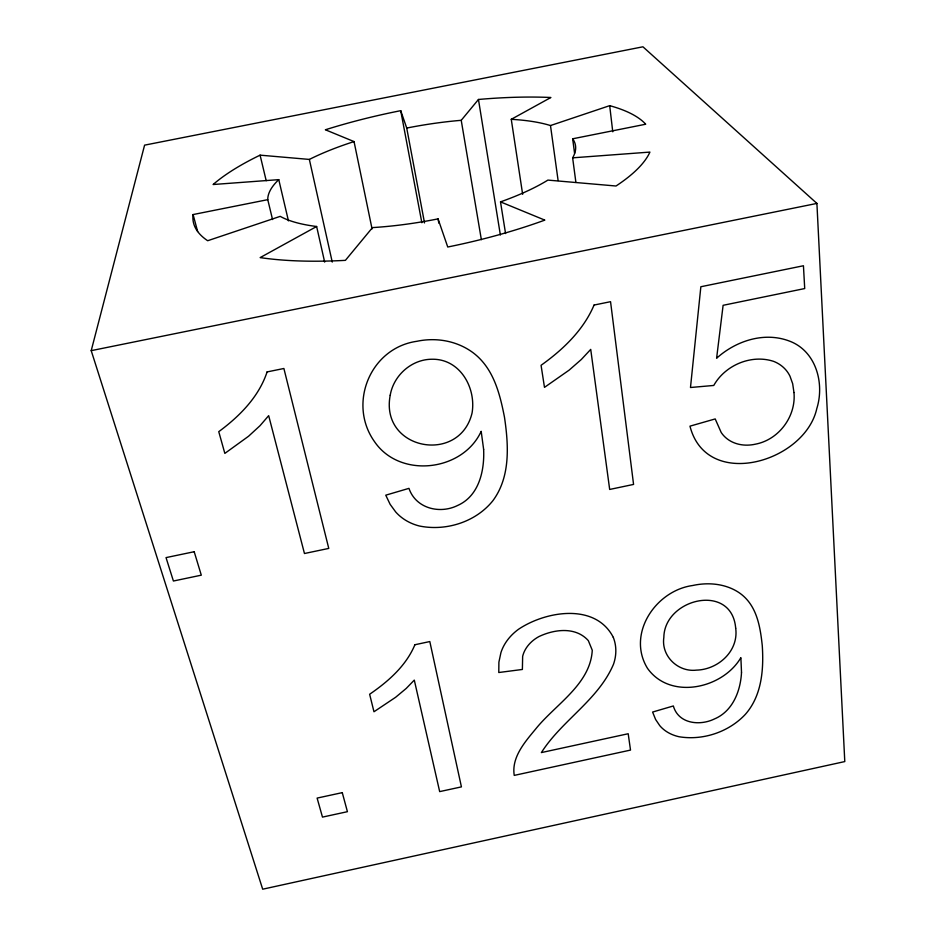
<?xml version="1.0" encoding="UTF-8"?>
<svg xmlns="http://www.w3.org/2000/svg" width="936" height="936" viewBox="0 0 936 936"><rect width="100%" height="100%" fill="white"/><g stroke="black" fill="none" stroke-linecap="round" stroke-linejoin="round"><path stroke-width="1.4" d="M91.213 350.649L144.589 145.15L642.938 46.8L816.906 203.416L844.787 761.576L262.688 889.2L91.213 350.649L816.906 203.416M372.06 228.91L354.042 141.582L325.377 129.776A233.38 71.393 -10.5 0 1 400.725 110.67L406.727 128.056A156.324 47.549 -10.5 0 1 461.226 120.311L478.46 99.473A233.38 71.393 -10.5 0 1 550.883 97.496L511.267 119.317L522.651 194.325M324.663 262.092L316.637 226.5L260.161 257.599A233.38 71.393 -10.5 0 0 345.407 260.348L372.493 227.6A156.324 47.549 -10.5 0 0 438.048 218.872L447.747 247.01A233.38 71.393 -10.5 0 0 544.81 220.112L500.503 201.872L505.569 233.555M511.267 119.317A156.324 47.549 -10.5 0 1 550.485 125.553L609.687 105.663A233.38 71.393 -10.5 0 1 645.723 124.219L572.656 138.797A156.324 47.549 -10.5 0 1 572.633 157.833L575.897 182.426M197.636 231.508L193.097 214.555L267.766 199.66A156.324 47.549 -10.5 0 1 278.764 179.642L213.104 184.521A233.38 71.393 -10.5 0 1 260.091 155.154L309.36 159.424A156.324 47.549 -10.5 0 1 354.042 141.582M572.633 157.833L649.923 152.088A233.38 71.393 -10.5 0 1 616.005 186.007L547.899 180.098A156.324 47.549 -10.5 0 1 500.503 201.872M613.302 637.357C595.436 602.562 545.63 611.021 518.439 629.331A49.573 39.838 -16.6 0 0 500.935 652.614L498.9 662.15L498.783 672.516L522.382 669.462L522.651 656.347A32.432 26.044 -16.8 0 1 538.832 636.632C554.358 629.203 575.675 626.465 588.323 640.622L592.266 650.239C590.429 684.403 555.387 704.434 535.743 728.91C525.061 741.827 511.313 757.294 514.238 775.394L630.513 750.087L628.196 733.742L541.382 752.579C561.775 720.428 598.303 700.058 613.501 664.244A56.488 45.361 -17.1 0 0 613.302 637.357M267.766 199.66L272.551 219.55M260.091 155.154L266.198 180.706M278.764 179.642L288.452 220.873M309.36 159.424L332.245 262.068M406.727 128.056L424.523 222.932M400.725 110.67L421.855 222.733M438.048 218.872L438.832 223.177M461.226 120.311L481.361 239.686M478.46 99.473L500.374 235.006M550.485 125.553L558.113 180.554M572.656 138.797L574.575 153.293M609.687 105.663L612.764 131.8M193.097 214.555A233.38 71.393 -10.5 0 0 207.675 240.727L280.227 216.356A156.324 47.549 -10.5 0 0 316.637 226.5M793.962 392.523C796.255 416.204 779.033 439.616 755.621 444.132A37.124 31.11 -31.5 0 1 721.2 432.479L715.198 418.93L689.972 426.161C706.575 491.166 804.96 462.244 816.8 408.564C824.78 383.245 816.016 350.871 789.27 341.02C764.209 331.531 735.848 340.844 716.602 358.254L723.107 305.311L804.714 288.557L803.439 265.754L700.853 286.744L690.487 387.504L713.77 385.456C725.131 365.157 751.409 354.007 773.686 361.39A40.599 34.152 -32.3 0 1 789.984 376.202L792.675 383.737L793.962 392.523M483.631 449.385C484.614 470.551 479.103 495.846 457.809 505.381C439.943 514.379 415.83 508.599 408.962 488.358L385.761 495.179L390.125 504.328L395.694 511.957A50.31 43.688 -12.9 0 0 419.269 525.973C445.817 531.437 475.78 522.112 492.898 500.69C510.623 476.74 508.599 445.091 504.469 417.163C499.836 393.518 493.529 368.281 473.288 352.884A67.369 60.337 -13.4 0 0 416.848 341.301C370.27 347.876 347.478 403.732 374.517 441.652C399.859 478.893 462.723 471.545 481.186 431.309L483.631 449.385M390.218 395.226C379.665 450.017 459.693 464.888 472.072 412.963C476.319 387.598 459.845 358.64 431.964 359.248C411.629 359.248 393.576 375.383 390.218 395.226M735.684 628.196C738.867 651.07 718.146 669.591 696.466 670.129C678.038 672.376 661.003 656.077 663.846 637.381C664.361 598.443 731.87 582.239 735.684 628.196M741.511 672.411C740.575 691.037 732.712 711.313 714.367 718.988C699.8 726.079 678.389 723.891 673.347 705.966L652.603 712.05L655.61 719.491L659.786 725.669A45.045 34.784 -21.3 0 0 679.08 736.749C702.924 740.704 728.746 732.069 745.302 714.414C761.845 695.717 763.858 669.404 762.267 645.571C760.219 626.664 756.908 605.908 740.552 593.716A60.208 47.666 -22.7 0 0 692.71 585.503C655.633 590.581 626.465 634.023 647.49 668.327C670.258 700.385 722.686 688.732 740.879 657.645L741.511 672.411M267.088 371.92C258.839 396.946 239.511 416.333 218.755 431.671L224.839 453.398L248.531 436.27L260.021 425.693L268.679 415.654L304.457 553.515L328.77 548.414L283.889 368.491L267.088 371.92M414.894 644.74C406.072 665.917 388.159 681.537 369.638 694.255L373.967 711.758L395.624 697.285L406.224 688.44L414.297 680.098L439.674 791.61L461.425 786.883L429.811 641.558L414.894 644.74M594.067 305.054C583.409 330.232 562.969 349.666 541.066 365.297L544.483 387.364L569.111 370.153L581.303 359.506L590.721 349.397L609.675 489.446L633.567 484.427L610.553 301.685L594.067 305.054M342.272 792.64L317.117 798.092L322.475 817.105L347.42 811.688L342.272 792.64M194.197 551.725L166.035 557.61L173.406 581.022L201.298 575.172L194.197 551.725"/></g></svg>
